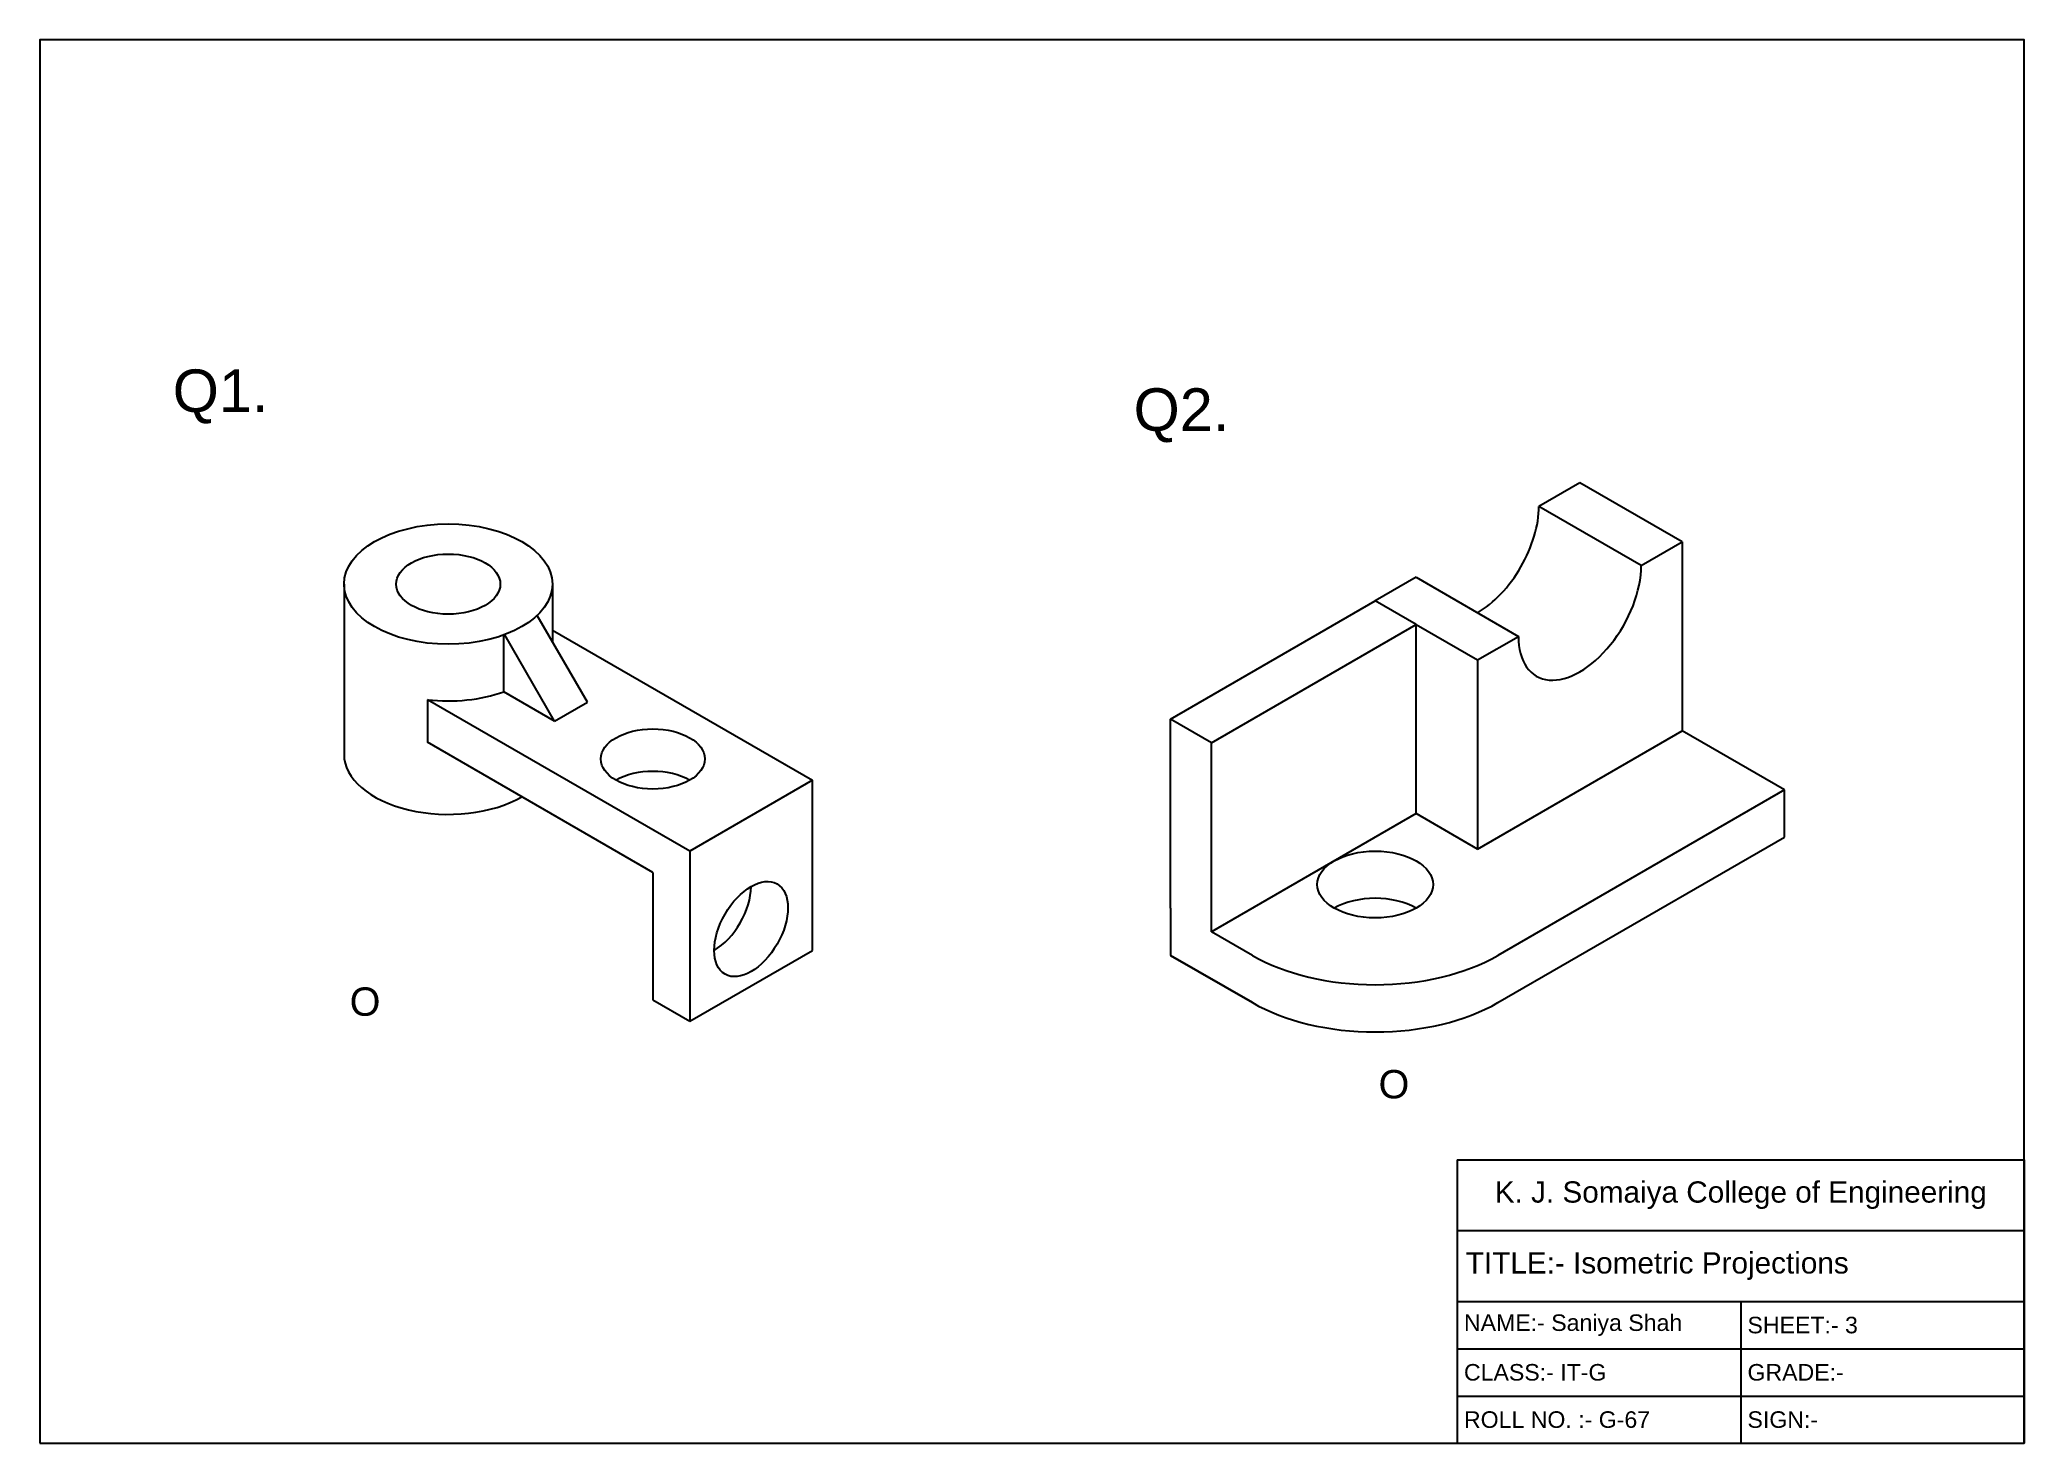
# Model space of a CAD drawing. Header units: millimetres. Extents: x 227 to 647, y 157 to 454.
import ezdxf

# ---------------------------------------------------------------- set-up
doc = ezdxf.new("R2010")
doc.units = ezdxf.units.MM
doc.header["$MEASUREMENT"] = 0
doc.styles.get("Standard").update_dxf_attribs({"font": 'arial.ttf'})

# ---------------------------------------------------------------- blocks, each defined once
blk = doc.blocks.new('*T1')
at = {"color": 0, "linetype": 'ByBlock', "lineweight": -2, "transparency": 16777216}
for p, q in [((0, 0), (120, 0)), ((0, 0), (0, -60)), ((120, 0), (120, -60)), ((0, -15), (120, -15)), ((0, -30), (120, -30)), ((60, -30), (60, -60)), ((0, -40), (120, -40)), ((0, -50), (120, -50)), ((0, -60), (120, -60))]:
    blk.add_line(p, q, dxfattribs=at)
at = {"color": 0, "linetype": 'Continuous', "transparency": 16777216}
for s, insert, char_height, width, attachment_point in [('K. J. Somaiya College of Engineering', (60, -7.5), 4.5, 119.88, 5), (' TITLE:- Isometric Projections', (0.06, -22.5), 4.5, 119.88, 4), (' NAME:- Saniya Shah', (0.06, -35), 3.5, 59.88, 4), (' SHEET:- 3', (60.06, -35), 3.5, 59.88, 4), (' CLASS:- IT-G', (0.06, -45), 3.5, 59.88, 4), (' GRADE:-', (60.06, -45), 3.5, 59.88, 4), (' ROLL NO. :- G-67', (0.06, -55), 3.5, 59.88, 4), (' SIGN:-', (60.06, -55), 3.5, 59.88, 4)]:
    blk.add_mtext(s, dxfattribs=dict(at, insert=insert, char_height=char_height, width=width, attachment_point=attachment_point))

msp = doc.modelspace()

# ---------------------------------------------------------------- linework, layer by layer
for p, q in [((552.98, 360.44), (544.32, 355.44)), ((574.63, 347.94), (552.98, 360.44)), ((565.97, 342.94), (544.32, 355.44)), ((565.97, 342.94), (574.63, 347.94)), ((574.63, 347.94), (574.63, 307.94)), ((518.33, 340.44), (509.67, 335.44)), ((518.33, 340.44), (539.98, 327.94)), ((291.46, 339), (291.46, 303)), ((335.54, 338.77), (335.54, 326.82)), ((342.95, 314), (332.33, 332.38)), ((466.37, 310.44), (509.67, 335.44)), ((518.33, 330.44), (509.67, 335.44)), ((325.24, 316.23), (325.24, 328.23)), ((336.02, 310), (325.45, 328.3)), ((335.54, 329.27), (390.58, 297.5)), ((475.03, 305.44), (518.33, 330.44)), ((518.33, 330.44), (531.32, 322.94)), ((518.33, 290.44), (518.33, 330.44)), ((531.32, 322.94), (539.98, 327.94)), ((531.32, 322.94), (531.32, 282.94)), ((336.02, 310), (325.24, 316.23)), ((364.6, 282.5), (309.13, 314.53)), ((309.13, 314.53), (309.13, 305.53)), ((336.02, 310), (342.95, 314)), ((466.37, 270.44), (466.37, 310.44)), ((475.03, 305.44), (466.37, 310.44)), ((531.32, 282.94), (574.63, 307.94)), ((596.28, 295.44), (574.63, 307.94)), ((356.8, 278), (309.13, 305.53)), ((475.03, 265.44), (475.03, 305.44)), ((382.78, 302), (390.58, 297.5)), ((390.58, 297.5), (364.6, 282.5)), ((390.58, 261.5), (390.58, 297.5)), ((596.28, 295.44), (535.65, 260.44)), ((596.28, 285.44), (596.28, 295.44)), ((518.33, 290.44), (475.03, 265.44)), ((531.32, 282.94), (518.33, 290.44)), ((518.33, 290.44), (518.33, 290.44)), ((364.6, 282.5), (356.8, 287)), ((364.6, 282.5), (364.6, 246.5)), ((535.65, 250.44), (596.28, 285.44)), ((535.65, 250.44), (596.28, 285.44)), ((356.8, 278), (356.8, 251)), ((466.37, 270.44), (466.37, 260.44)), ((483.69, 260.44), (475.03, 265.44)), ((364.6, 246.5), (390.58, 261.5)), ((483.69, 250.44), (466.37, 260.44)), ((466.37, 260.44), (483.69, 250.44)), ((356.8, 251), (364.6, 246.5))]:
    msp.add_line(p, q)
at = {"linetype": 'Continuous'}
msp.add_lwpolyline([(227.04, 157.2), (647.04, 157.2), (647.04, 454.2), (227.04, 454.2)], close=True, dxfattribs=at)
for centre, major_axis, start_param, end_param in [((531.32, 347.94), (-9.19, -15.91), 7.068583, 8.63938), ((552.98, 335.44), (-9.19, -15.91), 5.497787, 8.63938), ((313.5, 327), (-22.05, 0), 7.654269, 8.415287), ((313.5, 303), (-22.05, 0), 0, 2.356194), ((356.8, 293), (-11.02, 0), 3.926991, 5.497787), ((369.79, 270.5), (-5.51, -9.55), 0.785398, 2.356194), ((509.67, 265.44), (-12.25, 0), 3.926991, 5.497787), ((509.67, 275.44), (-36.74, 0), 7.068583, 8.63938), ((509.67, 265.44), (-36.74, 0), 7.068583, 8.63938), ((509.67, 265.44), (-36.74, 0), 7.068583, 8.63938)]:
    msp.add_ellipse(centre, major_axis=major_axis, ratio=0.57735, start_param=start_param, end_param=end_param)
for centre, major_axis in [((313.5, 339), (-22.05, 0)), ((313.5, 339), (-11.02, 0)), ((356.8, 302), (-11.02, 0)), ((509.67, 275.44), (-12.25, 0)), ((377.59, 266), (-5.51, -9.55))]:
    msp.add_ellipse(centre, major_axis=major_axis, ratio=0.57735)

# ---------------------------------------------------------------- block references
msp.add_blockref('*T1', (527.04, 217.19))

# ---------------------------------------------------------------- texts
at = {"attachment_point": 1}
for s, width, insert, char_height in [('Q1.', 25.8792, (255.19, 384.42), 9), ('Q2.', 25.8792, (458.54, 380.43), 9), ('O', 11, (292.64, 253.66), 6), ('O', 11, (510.38, 236.18), 6)]:
    msp.add_mtext_dynamic_manual_height_columns(s, width=width, gutter_width=1, heights=[0], dxfattribs=dict(at, insert=insert, char_height=char_height))

doc.saveas('drawing.dxf')
